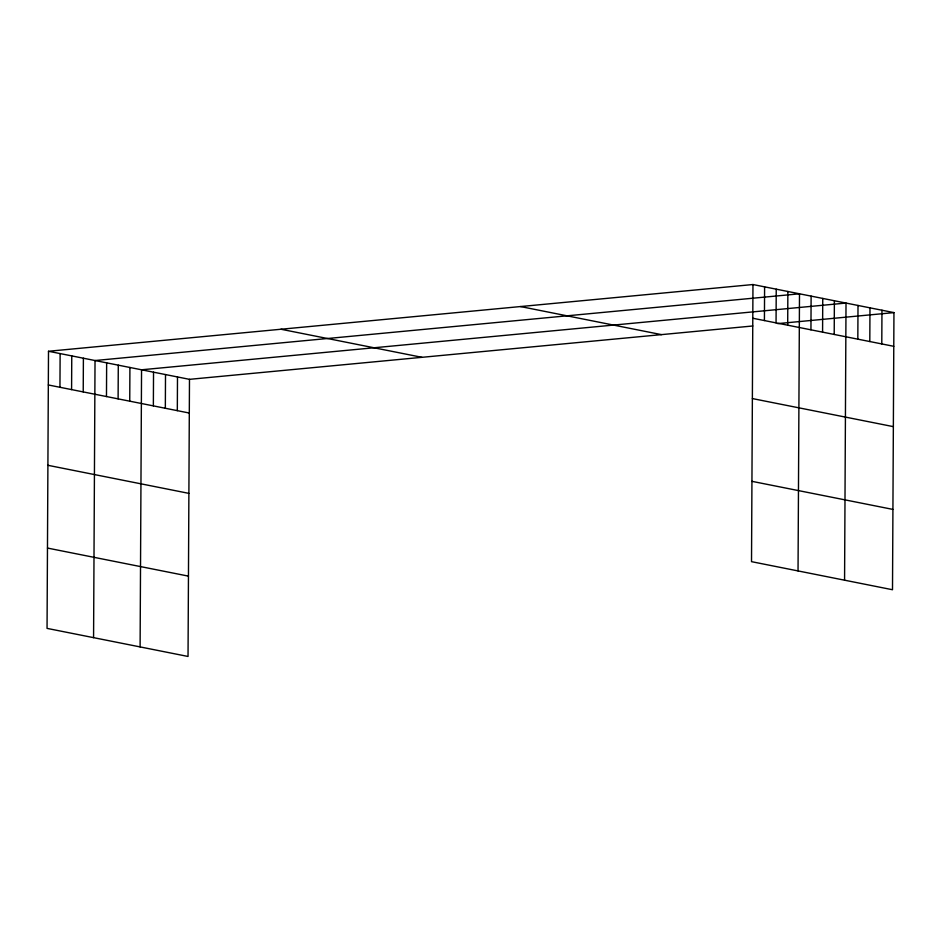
<?xml version="1.0" encoding="UTF-8"?>
<svg xmlns="http://www.w3.org/2000/svg" width="941" height="941" viewBox="0 0 941 941"><rect width="100%" height="100%" fill="white"/><g stroke="black" fill="none" stroke-linecap="round" stroke-linejoin="round"><path stroke-width="1.41" d="M48.497 351.264L47.05 628.388L188.035 656.465L189.482 379.341L48.497 351.264L752.965 284.535L893.95 312.612L892.503 589.736L751.518 561.659L752.965 284.535M59.953 387.28L60.13 353.581M71.587 389.598L71.763 355.898M83.22 391.915L83.396 358.215M93.571 637.657L95.029 360.532L799.497 293.804L798.039 570.928M106.474 396.549L106.651 362.85M118.107 398.866L118.284 365.167M129.74 401.184L129.917 367.472M140.103 646.914L141.55 369.789L846.018 303.061L844.571 580.185M153.359 405.877L153.536 372.177M165.334 408.265L165.51 374.565M177.32 410.652L177.496 376.953M764.421 320.552L764.598 286.852M776.054 322.869L776.231 289.169M787.688 325.186L787.864 291.487M810.942 329.82L811.118 296.121M822.575 332.138L822.752 298.438M834.208 334.455L834.385 300.755M857.827 339.16L858.004 305.449M869.802 341.536L869.978 307.836M881.788 343.924L881.964 310.224M189.482 379.341L752.8 325.974M777.713 323.622L893.95 312.612M752.788 318.246L893.774 346.312M520.491 306.554L661.476 334.631M752.377 398.572L893.35 426.638M280.971 329.244L421.956 357.321M751.941 481.333L892.915 509.41M48.32 384.963L189.306 413.04M47.909 465.301L188.882 493.366M47.473 548.062L188.447 576.127"/></g></svg>
